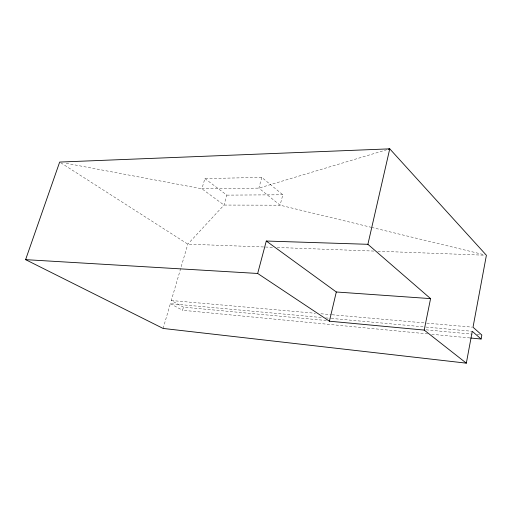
<?xml version="1.0" encoding="UTF-8"?>
<svg xmlns="http://www.w3.org/2000/svg" width="512" height="512" viewBox="0 0 512 512"><rect width="100%" height="100%" fill="white"/><g stroke="black" fill="none" stroke-linecap="round" stroke-linejoin="round"><path stroke-width="0.38" stroke-dasharray="2.56 1.92" d="M386.835 149.722L258.861 188.115L201.894 188.781L204.896 178.579L261.786 177.408L282.829 194.784L280.083 205.197L224.006 205.056L201.894 188.781L64.39 162.95M261.786 177.408L258.861 188.115L280.083 205.197L370.829 227.219M204.896 178.579L226.835 195.123L224.006 205.056L187.821 244.147L171.29 300.518L183.443 307.155L326.662 320.538M427.75 333.894L182.541 310.278L183.443 307.155M163.104 328.442L170.362 303.693L321.709 317.53M226.835 195.123L282.829 194.784M272.448 247.296L187.821 244.147L60.346 162.496M277.235 247.475L373.837 251.072M377.824 251.219L484.806 255.206M171.29 300.518L315.386 313.274M320.96 313.766L331.309 314.682M332.102 314.752L426.042 323.066M426.842 323.136L472.218 327.155M325.69 317.894L330.47 318.33M331.264 318.406L425.261 327.002M426.054 327.072L472.256 331.296M426.125 329.83L472.275 334.144M477.05 334.586L481.824 335.034M431.731 334.272L469.946 337.952M371.61 227.405L484.851 254.886M170.362 303.693L182.541 310.278"/><path stroke-width="0.77" d="M481.094 339.027L481.824 335.034L473.018 327.226L486.4 255.264L389.754 148.845L59.674 162.067L25.6 259.648L163.104 328.442L466.33 363.155L472.256 331.296L481.094 339.027L470.746 338.029M424.198 330.08L430.579 298.624L367.898 244.307L266.291 241.03L257.677 273.466L329.408 321.197L424.198 330.08L466.33 363.155M367.898 244.307L389.754 148.845L388.294 149.286M329.408 321.197L336.307 291.987L266.291 241.03M25.6 259.648L257.677 273.466M336.307 291.987L430.579 298.624"/></g></svg>
